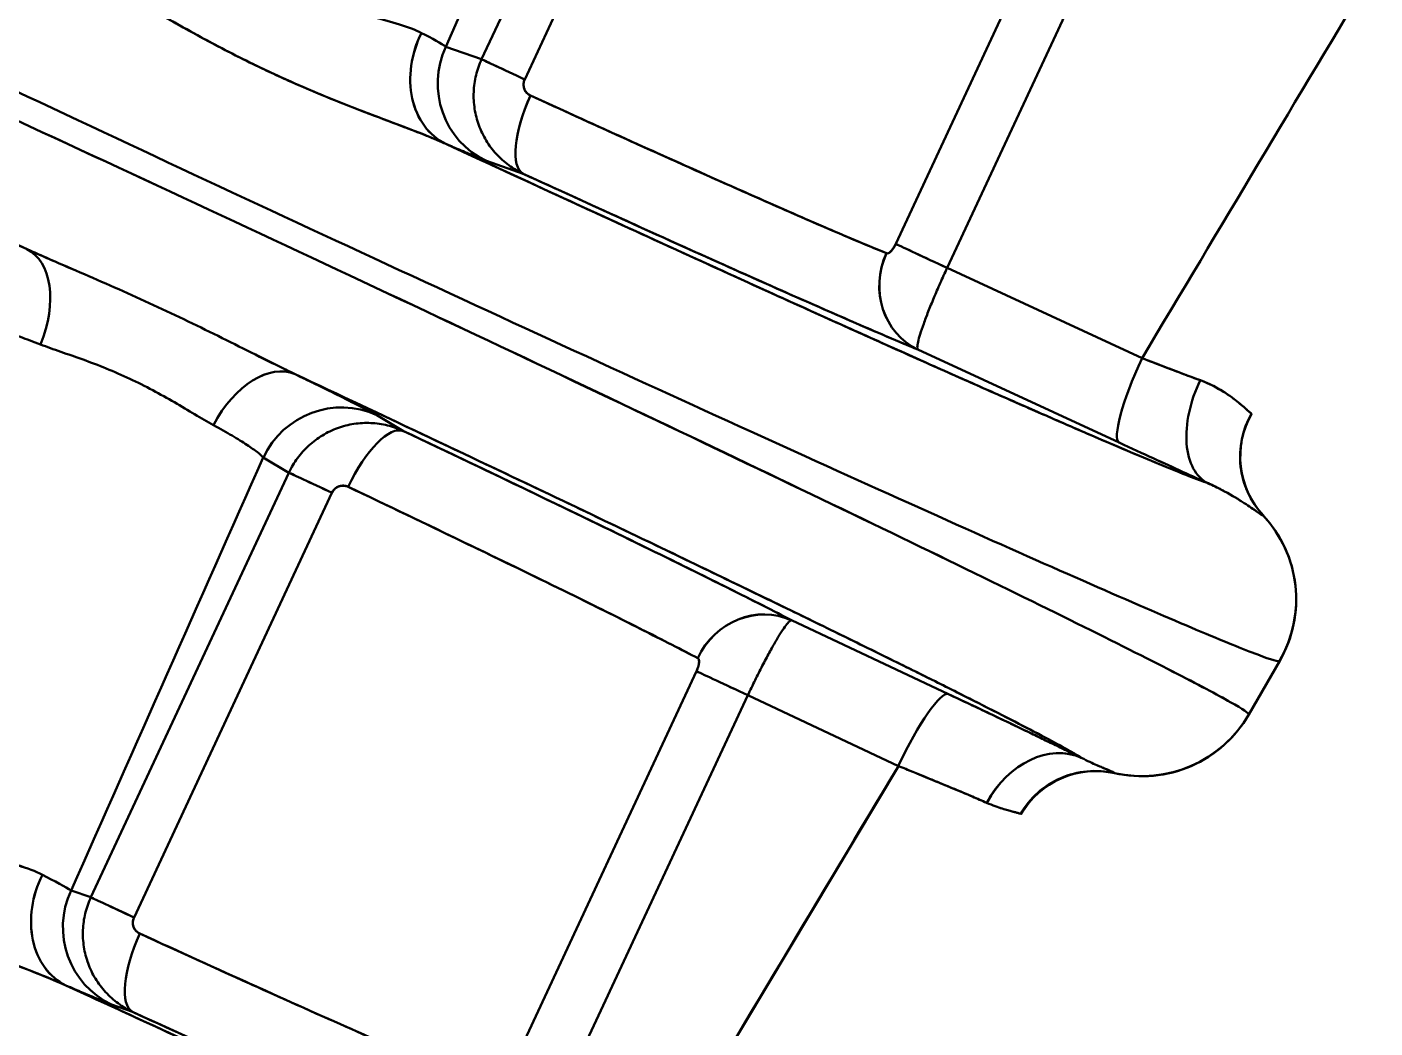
# Model space of a CAD drawing. Header units: millimetres. Extents: x -142 to 142, y -208 to 161.
# Drawn here: x -101.67 to -90.73, y -150.52 to -142.4 of the extents above; entities that cross this region are included whole.
import ezdxf

# ---------------------------------------------------------------- set-up
doc = ezdxf.new("R2010")
doc.units = ezdxf.units.MM
doc.layers.add('1', color=7, linetype='Continuous', true_color=0xffffff)

msp = doc.modelspace()

# ---------------------------------------------------------------- linework, layer by layer
at = {"layer": '1', "color": 251, "linetype": 'Continuous', "lineweight": 50}
for p, q in [((-96.372, -139.214, -5.629), (-97.978, -142.659, -5.629)), ((-97.978, -142.659, 5.629), (-96.372, -139.214, 5.629)), ((-96.022, -139.378, -5.17), (-97.628, -142.822, -5.17)), ((-97.628, -142.822, 5.17), (-96.022, -139.378, 5.17)), ((-93.065, -140.825, 1.878), (-94.619, -144.157, 1.878)), ((-94.619, -144.157, -1.878), (-93.065, -140.825, -1.878)), ((-94.202, -144.351, -1.492), (-92.649, -141.019, -1.492)), ((-92.649, -141.019, 1.492), (-94.202, -144.351, 1.492)), ((-97.978, -142.659, -5.629), (-98.268, -142.557, -7.362)), ((-98.268, -142.557, 7.362), (-97.978, -142.659, 5.629)), ((-97.64, -143.588, -5.682), (-97.939, -143.483, -7.472)), ((-97.939, -143.483, 7.472), (-97.64, -143.588, 5.682)), ((-92.62, -145.083, -1.184), (-94.202, -144.351, -1.492)), ((-92.62, -145.083, 1.184), (-94.202, -144.351, 1.492)), ((-92.806, -145.768, 1.861), (-94.44, -145.013, 2.179)), ((-92.806, -145.768, -1.861), (-94.44, -145.013, -2.179)), ((-98.613, -145.674, 5.682), (-98.828, -145.546, 7.097)), ((-98.828, -145.546, -7.097), (-98.613, -145.674, -5.682)), ((-99.749, -145.889, -6.988), (-99.542, -146.012, -5.629)), ((-99.542, -146.012, 5.629), (-99.749, -145.889, 6.988)), ((-99.542, -146.012, -5.629), (-101.148, -149.456, -5.629)), ((-101.148, -149.456, 5.629), (-99.542, -146.012, 5.629)), ((-99.192, -146.175, -5.17), (-100.798, -149.619, -5.17)), ((-100.798, -149.619, 5.17), (-99.192, -146.175, 5.17)), ((-94.191, -147.808, -1.931), (-95.464, -147.209, -2.179)), ((-94.191, -147.808, 1.931), (-95.464, -147.209, 2.179)), ((-97.788, -150.954, -1.878), (-96.235, -147.622, -1.878)), ((-96.235, -147.622, 1.878), (-97.788, -150.954, 1.878)), ((-91.504, -147.539), (-91.755, -147.974)), ((-97.372, -151.148, -1.492), (-95.818, -147.817, -1.492)), ((-95.818, -147.817, 1.492), (-97.372, -151.148, 1.492)), ((-94.597, -148.391, -1.254), (-95.818, -147.817, -1.492)), ((-94.597, -148.391, 1.254), (-95.818, -147.817, 1.492)), ((-96.489, -151.556, -1.32), (-94.597, -148.391, -1.254)), ((-101.148, -149.456, -5.629), (-101.309, -149.4, -6.593)), ((-101.309, -149.4, 6.593), (-101.148, -149.456, 5.629)), ((-100.81, -150.385, -5.682), (-100.98, -150.325, -6.702)), ((-100.98, -150.325, 6.702), (-100.81, -150.385, 5.682))]:
    msp.add_line(p, q, dxfattribs=at)
at = {"layer": '1', "color": 251, "linetype": 'Continuous', "lineweight": 50, "extrusion": (-0.551601, 0.241832, -0.798282)}
msp.add_arc((170.04, 20.884, 26.159), 0.7, 1.6606, 93.6548, dxfattribs=at)
at = {"layer": '1', "color": 251, "linetype": 'Continuous', "lineweight": 50, "extrusion": (0.551582, -0.241832, -0.798295)}
msp.add_arc((-170.04, -20.883, -26.158), 0.7, 181.6605, 273.6542, dxfattribs=at)
at = {"layer": '1', "color": 251, "linetype": 'Continuous', "lineweight": 50, "extrusion": (-0.164619, 0.057799, -0.984662)}
for centre in [(167.13, 42.814, 15.187), (174.593, 43.541, 14.534)]:
    msp.add_arc(centre, 0.7, 5.7409, 95.5673, dxfattribs=at)
at = {"layer": '1', "color": 251, "linetype": 'Continuous', "lineweight": 50, "extrusion": (0.164619, -0.057799, -0.984662)}
for centre in [(-167.13, -42.814, -15.187), (-174.593, -43.541, -14.534)]:
    msp.add_arc(centre, 0.7, 185.7409, 275.5673, dxfattribs=at)
at = {"layer": '1', "color": 251, "linetype": 'Continuous', "lineweight": 50, "extrusion": (-0.422601, -0.906316, 6.83168e-06)}
for centre in [(-27.921, -5.735, 170.7), (-27.921, -5.735, 178.2)]:
    msp.add_arc(centre, 0.6, 109.9626, 170, dxfattribs=at)
at = {"layer": '1', "color": 251, "linetype": 'Continuous', "lineweight": 50, "extrusion": (0.422618, 0.906308, -1.66395e-14)}
for centre in [(27.917, 5.733, -170.7), (27.917, 5.733, -178.2)]:
    msp.add_arc(centre, 0.6, 289.9626, 350, dxfattribs=at)
at = {"layer": '1', "color": 251, "linetype": 'Continuous', "lineweight": 50, "extrusion": (0.848463, -0.388728, 0.359167)}
for centre in [(-170.609, 5.087, -29.068), (-178.108, 5.105, -29.115)]:
    msp.add_arc(centre, 0.6, 89.8618, 178.9285, dxfattribs=at)
at = {"layer": '1', "color": 251, "linetype": 'Continuous', "lineweight": 50, "extrusion": (-0.848465, 0.388724, 0.359167)}
for centre in [(170.608, -5.087, 29.069), (178.108, -5.105, 29.116)]:
    msp.add_arc(centre, 0.6, 269.8617, 358.9284, dxfattribs=at)
at = {"layer": '1', "color": 251, "linetype": 'Continuous', "lineweight": 50, "extrusion": (-0.721648, 0.324735, -0.611369)}
msp.add_arc((173.918, 27.109, 21.451), 0.7, 181.2636, 266.7273, dxfattribs=at)
at = {"layer": '1', "color": 251, "linetype": 'Continuous', "lineweight": 50, "extrusion": (0.721643, -0.324733, -0.611375)}
msp.add_arc((-173.918, -27.109, -21.451), 0.7, 1.2646, 86.7276, dxfattribs=at)
at = {"layer": '1', "color": 251, "linetype": 'Continuous', "lineweight": 50, "extrusion": (0.332132, -0.136907, 0.933244)}
msp.add_arc((-169.461, 29.097, -13.547), 0.6, 87.5751, 177.2162, dxfattribs=at)
at = {"layer": '1', "color": 251, "linetype": 'Continuous', "lineweight": 50, "extrusion": (-0.332134, 0.136903, 0.933244)}
msp.add_arc((169.46, -29.099, 13.547), 0.6, 267.5743, 357.2154, dxfattribs=at)
at = {"layer": '1', "color": 251, "linetype": 'Continuous', "lineweight": 50, "extrusion": (-0.422627, -0.906304, 2.5651e-05)}
msp.add_arc((-24.265, 2.078, 170.638), 0.6, 199.9626, 260, dxfattribs=at)
at = {"layer": '1', "color": 251, "linetype": 'Continuous', "lineweight": 50, "extrusion": (0.422618, 0.906308, -5.3707e-15)}
msp.add_arc((24.267, -2.083, -170.638), 0.6, 19.9626, 80, dxfattribs=at)
at = {"layer": '1', "color": 251, "linetype": 'Continuous', "lineweight": 50, "extrusion": (-0.893816, 0.413449, -0.173647)}
msp.add_arc((170.563, 2.154, 23.007), 0.7, 1.0154, 90.0306, dxfattribs=at)
at = {"layer": '1', "color": 251, "linetype": 'Continuous', "lineweight": 50, "extrusion": (-0.893816, 0.413449, 0.173647)}
msp.add_arc((170.563, -2.154, 23.007), 0.7, 269.9694, 358.9846, dxfattribs=at)
at = {"layer": '1', "color": 251, "linetype": 'Continuous', "lineweight": 50, "extrusion": (-0.712623, 0.344076, 0.611375)}
msp.add_arc((174.727, -9.57, 26.026), 0.7, 181.2646, 266.7276, dxfattribs=at)
at = {"layer": '1', "color": 251, "linetype": 'Continuous', "lineweight": 50, "extrusion": (0.712628, -0.344078, 0.611369)}
msp.add_arc((-174.727, 9.57, -26.026), 0.7, 1.2636, 86.7273, dxfattribs=at)
at = {"layer": '1', "color": 251, "linetype": 'Continuous', "lineweight": 50, "extrusion": (-0.738404, 0.33303, -0.586388)}
msp.add_arc((170.339, 12.75, 20.235), 0.7, 1.2345, 92.9302, dxfattribs=at)
at = {"layer": '1', "color": 251, "linetype": 'Continuous', "lineweight": 50, "extrusion": (-0.738404, 0.33303, 0.586387)}
msp.add_arc((170.339, -12.75, 20.235), 0.7, 267.0699, 358.7656, dxfattribs=at)
at = {"layer": '1', "color": 251, "linetype": 'Continuous', "lineweight": 50, "extrusion": (0.150092, -0.088953, 0.984662)}
msp.add_arc((-176.292, 9.339, -8.875), 0.7, 5.7409, 95.5674, dxfattribs=at)
at = {"layer": '1', "color": 251, "linetype": 'Continuous', "lineweight": 50, "extrusion": (-0.150092, 0.088953, 0.984662)}
msp.add_arc((176.292, -9.339, 8.875), 0.7, 185.7409, 275.5674, dxfattribs=at)
at = {"layer": '1', "color": 251, "linetype": 'Continuous', "lineweight": 50, "extrusion": (-0.019424, -0.003701, -0.999804)}
msp.add_arc((126.249, 116.795, 2.338), 0.7, 57.8865, 130.7816, dxfattribs=at)
at = {"layer": '1', "color": 251, "linetype": 'Continuous', "lineweight": 50, "extrusion": (-0.019424, -0.0037, 0.999804)}
msp.add_arc((126.253, -116.79, 2.338), 0.7, 229.2206, 302.1157, dxfattribs=at)
at = {"layer": '1', "color": 251, "linetype": 'Continuous', "lineweight": 50, "extrusion": (-0.843162, 0.400095, -0.359167)}
msp.add_arc((174.484, 4.254, 26.904), 0.6, 89.8617, 178.9284, dxfattribs=at)
at = {"layer": '1', "color": 251, "linetype": 'Continuous', "lineweight": 50, "extrusion": (0.843164, -0.400091, -0.359167)}
msp.add_arc((-174.484, -4.254, -26.905), 0.6, 269.8618, 358.9285, dxfattribs=at)
at = {"layer": '1', "color": 251, "linetype": 'Continuous', "lineweight": 50, "extrusion": (-0.422618, -0.906308, -1.66395e-14)}
msp.add_arc((-27.917, -5.733, 174.4), 0.6, 109.9626, 170, dxfattribs=at)
at = {"layer": '1', "color": 251, "linetype": 'Continuous', "lineweight": 50, "extrusion": (0.422635, 0.9063, -6.83168e-06)}
msp.add_arc((27.914, 5.732, -174.4), 0.6, 289.9626, 350, dxfattribs=at)
at = {"layer": '1', "color": 251, "linetype": 'Continuous', "lineweight": 50, "extrusion": (0.00876, 0.015172, 0.999847)}
msp.add_arc((-92.367, -147.01, -3.04), 1, 329.9962, 42.9045, dxfattribs=at)
at = {"layer": '1', "color": 251, "linetype": 'Continuous', "lineweight": 50, "extrusion": (-0.00876, -0.015172, 0.999847)}
msp.add_arc((-92.367, -147.01, 3.04), 1, 329.9962, 42.9045, dxfattribs=at)
at = {"layer": '1', "color": 251, "linetype": 'Continuous', "lineweight": 50, "extrusion": (-0.318365, 0.16643, -0.933244)}
msp.add_arc((175.285, 14.495, 7.926), 0.6, 87.5743, 177.2154, dxfattribs=at)
at = {"layer": '1', "color": 251, "linetype": 'Continuous', "lineweight": 50, "extrusion": (0.318367, -0.166425, -0.933244)}
msp.add_arc((-175.284, -14.498, -7.927), 0.6, 267.5751, 357.2162, dxfattribs=at)
at = {"layer": '1', "color": 251, "linetype": 'Continuous', "lineweight": 50, "extrusion": (0.42261, 0.906312, -2.5651e-05)}
msp.add_arc((24.268, -2.087, -174.462), 0.6, 19.9626, 80, dxfattribs=at)
at = {"layer": '1', "color": 251, "linetype": 'Continuous', "lineweight": 50, "extrusion": (-0.422618, -0.906308, -5.3707e-15)}
msp.add_arc((-24.267, 2.083, 174.462), 0.6, 199.9626, 260, dxfattribs=at)
at = {"layer": '1', "color": 251, "linetype": 'Continuous', "lineweight": 50, "extrusion": (-0.891254, 0.418943, -0.173647)}
msp.add_arc((174.536, 1.97, 22.361), 0.7, 89.9694, 178.9846, dxfattribs=at)
at = {"layer": '1', "color": 251, "linetype": 'Continuous', "lineweight": 50, "extrusion": (-0.891254, 0.418943, 0.173647)}
msp.add_arc((174.536, -1.97, 22.361), 0.7, 181.0154, 270.0307, dxfattribs=at)
at = {"layer": '1', "color": 251, "linetype": 'Continuous', "lineweight": 50, "extrusion": (0.00876, 0.015172, -0.999847)}
msp.add_arc((92.617, -147.444, -3.049), 1, 210.0038, 282.9118, dxfattribs=at)
at = {"layer": '1', "color": 251, "linetype": 'Continuous', "lineweight": 50, "extrusion": (-0.00876, -0.015172, -0.999847)}
msp.add_arc((92.617, -147.444, 3.049), 1, 210.0038, 282.9118, dxfattribs=at)
at = {"layer": '1', "color": 251, "linetype": 'Continuous', "lineweight": 50, "extrusion": (-0.56511, 0.278472, 0.776598)}
msp.add_arc((174.905, -13.154, 12.268), 0.7, 181.5874, 267.3066, dxfattribs=at)
at = {"layer": '1', "color": 251, "linetype": 'Continuous', "lineweight": 50, "extrusion": (-0.565111, 0.278472, -0.776597)}
msp.add_arc((174.905, 13.154, 12.268), 0.7, 92.6933, 178.4126, dxfattribs=at)
at = {"layer": '1', "color": 251, "linetype": 'Continuous', "lineweight": 50, "extrusion": (-0.005976, 0.018549, -0.99981)}
msp.add_arc((134.25, -113.408, -2.182), 0.7, 47.8622, 120.7576, dxfattribs=at)
at = {"layer": '1', "color": 251, "linetype": 'Continuous', "lineweight": 50, "extrusion": (-0.005976, 0.018549, 0.99981)}
msp.add_arc((134.248, 113.409, -2.182), 0.7, 239.243, 312.1385, dxfattribs=at)
at = {"layer": '1', "color": 251, "linetype": 'Continuous', "lineweight": 50, "extrusion": (-0.562219, 0.24696, -0.789253)}
msp.add_arc((177.551, 20.88, 25.899), 0.7, 1.6287, 93.6823, dxfattribs=at)
at = {"layer": '1', "color": 251, "linetype": 'Continuous', "lineweight": 50, "extrusion": (0.562203, -0.246959, -0.789265)}
msp.add_arc((-177.551, -20.879, -25.897), 0.7, 181.6286, 273.6819, dxfattribs=at)
at = {"layer": '1', "color": 251, "linetype": 'Continuous', "lineweight": 50}
for points in [[(-98.268, -142.557, -7.362), (-97.744, -141.379, -7.495), (-97.221, -140.2, -7.627), (-96.697, -139.022, -7.76)], [(-98.268, -142.557, 7.362), (-97.744, -141.379, 7.495), (-97.221, -140.2, 7.627), (-96.697, -139.022, 7.76)], [(-98.466, -142.446, -7.884), (-98.515, -142.42, -7.958), (-98.638, -142.377, -8.093), (-98.867, -142.315, -8.242), (-99.12, -142.237, -8.334), (-99.379, -142.133, -8.366), (-99.625, -142.002, -8.334), (-99.848, -141.858, -8.242), (-100.042, -141.722, -8.093), (-100.154, -141.656, -7.958), (-100.206, -141.634, -7.884)], [(-100.206, -141.634, 7.884), (-100.154, -141.656, 7.958), (-100.042, -141.722, 8.093), (-99.848, -141.858, 8.242), (-99.625, -142.002, 8.334), (-99.379, -142.133, 8.366), (-99.12, -142.237, 8.334), (-98.867, -142.315, 8.242), (-98.638, -142.377, 8.093), (-98.515, -142.42, 7.958), (-98.466, -142.446, 7.884)], [(-92.62, -145.083, -1.184), (-91.99, -144.029, -1.162), (-91.36, -142.975, -1.14), (-90.73, -141.921, -1.118)], [(-98.268, -142.557, -7.362), (-98.301, -142.534, -7.585), (-98.382, -142.489, -7.759), (-98.466, -142.446, -7.884)], [(-98.466, -142.446, 7.884), (-98.382, -142.489, 7.759), (-98.301, -142.534, 7.585), (-98.268, -142.557, 7.362)], [(-97.978, -142.659, -5.629), (-97.998, -142.7, -5.629), (-98.028, -142.787, -5.628), (-98.047, -142.924, -5.63), (-98.039, -143.062, -5.634), (-98.005, -143.195, -5.641), (-97.945, -143.32, -5.649), (-97.863, -143.43, -5.659), (-97.76, -143.522, -5.67), (-97.681, -143.568, -5.678), (-97.64, -143.588, -5.682)], [(-97.64, -143.588, 5.682), (-97.681, -143.568, 5.678), (-97.76, -143.522, 5.67), (-97.863, -143.43, 5.659), (-97.945, -143.32, 5.649), (-98.005, -143.195, 5.641), (-98.039, -143.062, 5.634), (-98.047, -142.924, 5.63), (-98.028, -142.787, 5.628), (-97.998, -142.7, 5.629), (-97.978, -142.659, 5.629)], [(-97.628, -142.822, -5.17), (-97.63, -142.825, -5.17), (-97.633, -142.832, -5.169), (-97.636, -142.842, -5.169), (-97.638, -142.854, -5.168), (-97.638, -142.867, -5.166), (-97.637, -142.881, -5.163), (-97.634, -142.895, -5.16), (-97.629, -142.906, -5.157), (-97.624, -142.916, -5.153), (-97.617, -142.926, -5.15), (-97.61, -142.934, -5.146), (-97.602, -142.941, -5.142), (-97.593, -142.948, -5.138), (-97.585, -142.951, -5.135), (-97.582, -142.953, -5.133)], [(-97.582, -142.953, 5.133), (-97.588, -142.95, 5.136), (-97.6, -142.943, 5.141), (-97.614, -142.93, 5.148), (-97.624, -142.917, 5.153), (-97.631, -142.903, 5.158), (-97.635, -142.89, 5.161), (-97.637, -142.878, 5.164), (-97.638, -142.867, 5.166), (-97.638, -142.856, 5.167), (-97.636, -142.845, 5.169), (-97.633, -142.834, 5.169), (-97.63, -142.826, 5.17), (-97.628, -142.822, 5.17)], [(-97.939, -143.483, -7.472), (-97.955, -143.477, -7.566), (-98, -143.46, -7.754), (-98.101, -143.418, -8.016), (-98.206, -143.373, -8.201), (-98.269, -143.345, -8.292)], [(-98.269, -143.345, 8.292), (-98.218, -143.367, 8.219), (-98.124, -143.408, 8.061), (-98.013, -143.455, 7.797), (-97.958, -143.476, 7.585), (-97.939, -143.483, 7.472)], [(-97.64, -143.588, -5.682), (-97.277, -143.754, -5.529), (-96.597, -144.064, -5.144), (-95.718, -144.459, -4.377), (-94.952, -144.797, -3.363), (-94.587, -144.952, -2.594), (-94.44, -145.013, -2.179)], [(-94.44, -145.013, 2.179), (-94.553, -144.966, 2.496), (-94.824, -144.851, 3.104), (-95.361, -144.617, 3.934), (-96.046, -144.312, 4.686), (-96.833, -143.957, 5.288), (-97.367, -143.713, 5.567), (-97.64, -143.588, 5.682)], [(-102.348, -143.905, -7.097), (-102.32, -143.915, -7.261), (-102.232, -143.95, -7.571), (-101.989, -144.055, -8.006), (-101.783, -144.147, -8.228), (-101.666, -144.199, -8.326)], [(-94.694, -144.232, -1.974), (-94.691, -144.233, -1.967), (-94.686, -144.234, -1.953), (-94.677, -144.231, -1.936), (-94.669, -144.226, -1.922), (-94.661, -144.219, -1.91), (-94.654, -144.212, -1.9), (-94.647, -144.204, -1.893), (-94.641, -144.196, -1.888), (-94.635, -144.187, -1.884), (-94.63, -144.178, -1.88), (-94.624, -144.168, -1.878), (-94.621, -144.161, -1.878), (-94.619, -144.157, -1.878)], [(-94.619, -144.157, 1.878), (-94.623, -144.166, 1.878), (-94.633, -144.184, 1.881), (-94.649, -144.207, 1.894), (-94.665, -144.224, 1.915), (-94.681, -144.234, 1.942), (-94.69, -144.234, 1.963), (-94.694, -144.232, 1.974)], [(-94.44, -145.013, -2.179), (-94.443, -145.01, -2.134), (-94.446, -144.997, -2.043), (-94.439, -144.955, -1.914), (-94.422, -144.891, -1.794), (-94.393, -144.807, -1.689), (-94.356, -144.708, -1.604), (-94.31, -144.595, -1.54), (-94.259, -144.475, -1.501), (-94.221, -144.392, -1.492), (-94.202, -144.351, -1.492)], [(-94.202, -144.351, 1.492), (-94.221, -144.392, 1.492), (-94.259, -144.475, 1.501), (-94.31, -144.595, 1.54), (-94.356, -144.707, 1.604), (-94.393, -144.807, 1.689), (-94.422, -144.891, 1.794), (-94.439, -144.955, 1.914), (-94.446, -144.997, 2.043), (-94.443, -145.01, 2.134), (-94.44, -145.013, 2.179)], [(-102.019, -144.831, -6.988), (-102.003, -144.83, -7.066), (-101.96, -144.836, -7.219), (-101.859, -144.864, -7.434), (-101.724, -144.909, -7.627), (-101.615, -144.949, -7.736), (-101.556, -144.972, -7.785)], [(-101.556, -144.972, 7.785), (-101.615, -144.949, 7.736), (-101.724, -144.909, 7.627), (-101.859, -144.864, 7.434), (-101.96, -144.836, 7.219), (-102.003, -144.83, 7.066), (-102.019, -144.831, 6.988)], [(-101.556, -144.972, -7.785), (-101.505, -144.992, -7.828), (-101.395, -145.031, -7.904), (-101.213, -145.093, -7.989), (-101.024, -145.165, -8.042), (-100.832, -145.248, -8.06), (-100.645, -145.342, -8.042), (-100.468, -145.441, -7.989), (-100.304, -145.54, -7.904), (-100.203, -145.599, -7.828), (-100.154, -145.626, -7.785)], [(-100.154, -145.626, 7.785), (-100.203, -145.599, 7.828), (-100.304, -145.54, 7.904), (-100.468, -145.441, 7.989), (-100.645, -145.342, 8.042), (-100.832, -145.248, 8.06), (-101.024, -145.165, 8.042), (-101.213, -145.093, 7.989), (-101.395, -145.031, 7.904), (-101.505, -144.992, 7.828), (-101.556, -144.972, 7.785)], [(-92.147, -145.263, -0.972), (-92.196, -145.245, -1.009), (-92.32, -145.199, -1.092), (-92.509, -145.126, -1.163), (-92.62, -145.083, -1.184)], [(-99.491, -145.213, -8.326), (-99.399, -145.258, -8.247), (-99.237, -145.336, -8.075), (-99.057, -145.426, -7.802), (-98.916, -145.498, -7.491), (-98.849, -145.533, -7.236), (-98.828, -145.546, -7.097)], [(-98.828, -145.546, 7.097), (-98.853, -145.531, 7.261), (-98.937, -145.486, 7.572), (-99.174, -145.367, 8.007), (-99.377, -145.268, 8.228), (-99.491, -145.213, 8.326)], [(-91.638, -146.358, 0), (-91.688, -146.304, 0), (-91.771, -146.179, 0), (-91.833, -145.962, 0), (-91.821, -145.737, 0), (-91.768, -145.596, 0), (-91.731, -145.532, 0)], [(-91.731, -145.532, 0), (-91.731, -145.532, -0.003), (-91.731, -145.532, -0.009), (-91.731, -145.532, -0.015), (-91.731, -145.532, -0.018)], [(-91.731, -145.532, 0), (-91.731, -145.532, 0.003), (-91.731, -145.532, 0.009), (-91.731, -145.532, 0.015), (-91.731, -145.532, 0.018)], [(-100.154, -145.626, -7.785), (-100.099, -145.656, -7.736), (-99.998, -145.713, -7.627), (-99.877, -145.788, -7.434), (-99.791, -145.848, -7.219), (-99.759, -145.877, -7.066), (-99.749, -145.889, -6.988)], [(-99.749, -145.889, 6.988), (-99.759, -145.877, 7.066), (-99.791, -145.848, 7.219), (-99.877, -145.788, 7.434), (-99.998, -145.713, 7.627), (-100.099, -145.656, 7.736), (-100.154, -145.626, 7.785)], [(-99.542, -146.012, 5.629), (-99.522, -145.97, 5.629), (-99.475, -145.891, 5.628), (-99.383, -145.789, 5.63), (-99.272, -145.706, 5.634), (-99.148, -145.646, 5.641), (-99.014, -145.612, 5.649), (-98.877, -145.605, 5.659), (-98.741, -145.624, 5.67), (-98.654, -145.655, 5.678), (-98.613, -145.674, 5.682)], [(-98.613, -145.674, -5.682), (-98.654, -145.655, -5.678), (-98.741, -145.624, -5.67), (-98.877, -145.605, -5.659), (-99.014, -145.612, -5.649), (-99.148, -145.646, -5.641), (-99.272, -145.706, -5.634), (-99.383, -145.789, -5.63), (-99.475, -145.891, -5.628), (-99.522, -145.97, -5.629), (-99.542, -146.012, -5.629)], [(-95.464, -147.209, -2.179), (-95.601, -147.138, -2.581), (-95.945, -146.963, -3.331), (-96.646, -146.617, -4.306), (-97.542, -146.184, -5.124), (-98.237, -145.852, -5.522), (-98.613, -145.674, -5.682)], [(-98.613, -145.674, 5.682), (-98.25, -145.846, 5.528), (-97.573, -146.169, 5.142), (-96.697, -146.592, 4.363), (-95.955, -146.958, 3.356), (-95.605, -147.136, 2.591), (-95.464, -147.209, 2.179)], [(-92.084, -146.098, -1.526), (-92.149, -146.069, -1.577), (-92.289, -146.006, -1.673), (-92.522, -145.899, -1.787), (-92.707, -145.814, -1.842), (-92.806, -145.768, -1.861)], [(-92.084, -146.098, 1.526), (-92.149, -146.069, 1.577), (-92.288, -146.006, 1.672), (-92.522, -145.899, 1.787), (-92.707, -145.814, 1.842), (-92.806, -145.768, 1.861)], [(-101.309, -149.4, -6.593), (-100.789, -148.229, -6.725), (-100.269, -147.059, -6.856), (-99.749, -145.889, -6.988)], [(-101.309, -149.4, 6.593), (-100.789, -148.229, 6.725), (-100.269, -147.059, 6.856), (-99.749, -145.889, 6.988)], [(-99.062, -146.126, -5.133), (-99.068, -146.123, -5.136), (-99.081, -146.119, -5.141), (-99.099, -146.117, -5.148), (-99.116, -146.118, -5.153), (-99.131, -146.121, -5.158), (-99.144, -146.126, -5.161), (-99.154, -146.132, -5.164), (-99.164, -146.138, -5.166), (-99.172, -146.146, -5.167), (-99.179, -146.154, -5.169), (-99.186, -146.163, -5.169), (-99.19, -146.171, -5.17), (-99.192, -146.175, -5.17)], [(-99.192, -146.175, 5.17), (-99.19, -146.172, 5.17), (-99.187, -146.165, 5.169), (-99.181, -146.156, 5.169), (-99.173, -146.147, 5.168), (-99.163, -146.138, 5.166), (-99.152, -146.13, 5.163), (-99.14, -146.124, 5.16), (-99.128, -146.12, 5.157), (-99.116, -146.118, 5.153), (-99.105, -146.117, 5.15), (-99.094, -146.117, 5.146), (-99.084, -146.119, 5.142), (-99.073, -146.122, 5.138), (-99.065, -146.125, 5.135), (-99.062, -146.126, 5.133)], [(-91.638, -146.358, 0), (-91.638, -146.358, -0.003), (-91.638, -146.359, -0.008), (-91.638, -146.359, -0.014), (-91.638, -146.359, -0.017)], [(-91.638, -146.358, 0), (-91.565, -146.436, 0), (-91.446, -146.615, 0), (-91.359, -146.925, 0), (-91.375, -147.247, 0), (-91.451, -147.447, 0), (-91.504, -147.539)], [(-91.638, -146.358, 0), (-91.638, -146.358, 0.003), (-91.638, -146.359, 0.008), (-91.638, -146.359, 0.014), (-91.638, -146.359, 0.017)], [(-95.818, -147.817, -1.492), (-95.799, -147.776, -1.492), (-95.76, -147.694, -1.501), (-95.701, -147.577, -1.54), (-95.644, -147.47, -1.604), (-95.592, -147.377, -1.689), (-95.546, -147.302, -1.794), (-95.508, -147.247, -1.914), (-95.48, -147.215, -2.043), (-95.468, -147.208, -2.134), (-95.464, -147.209, -2.179)], [(-95.464, -147.209, 2.179), (-95.468, -147.208, 2.134), (-95.48, -147.214, 2.043), (-95.508, -147.247, 1.914), (-95.546, -147.302, 1.794), (-95.592, -147.377, 1.689), (-95.644, -147.47, 1.604), (-95.701, -147.577, 1.54), (-95.76, -147.694, 1.501), (-95.799, -147.776, 1.492), (-95.818, -147.817, 1.492)], [(-96.235, -147.622, -1.878), (-96.23, -147.613, -1.878), (-96.223, -147.594, -1.881), (-96.216, -147.568, -1.894), (-96.213, -147.544, -1.915), (-96.216, -147.526, -1.942), (-96.221, -147.519, -1.963), (-96.225, -147.516, -1.974)], [(-96.225, -147.516, 1.974), (-96.223, -147.518, 1.967), (-96.219, -147.522, 1.953), (-96.215, -147.53, 1.936), (-96.214, -147.54, 1.922), (-96.214, -147.55, 1.91), (-96.215, -147.56, 1.9), (-96.217, -147.571, 1.893), (-96.219, -147.58, 1.888), (-96.222, -147.59, 1.884), (-96.226, -147.6, 1.88), (-96.23, -147.611, 1.878), (-96.233, -147.619, 1.878), (-96.235, -147.622, 1.878)], [(-93.113, -148.324, -1.228), (-93.144, -148.309, -1.272), (-93.209, -148.277, -1.353), (-93.309, -148.228, -1.46), (-93.415, -148.177, -1.557), (-93.531, -148.121, -1.648), (-93.663, -148.058, -1.734), (-93.815, -147.986, -1.813), (-93.989, -147.903, -1.882), (-94.121, -147.841, -1.917), (-94.191, -147.808, -1.931)], [(-93.113, -148.324, 1.228), (-93.183, -148.289, 1.326), (-93.336, -148.215, 1.497), (-93.577, -148.099, 1.687), (-93.849, -147.969, 1.836), (-94.071, -147.864, 1.907), (-94.191, -147.808, 1.931)], [(-92.844, -148.449, 0), (-92.741, -148.472, 0), (-92.527, -148.486, 0), (-92.214, -148.407, 0), (-91.944, -148.232, 0), (-91.808, -148.066, 0), (-91.755, -147.974)], [(-101.541, -149.273, -7.19), (-101.597, -149.244, -7.27), (-101.733, -149.195, -7.416), (-101.984, -149.125, -7.578), (-102.26, -149.034, -7.678), (-102.544, -148.921, -7.711), (-102.813, -148.776, -7.678), (-103.06, -148.623, -7.578), (-103.276, -148.476, -7.416), (-103.401, -148.403, -7.27), (-103.458, -148.379, -7.19)], [(-103.458, -148.379, 7.19), (-103.401, -148.403, 7.27), (-103.276, -148.476, 7.416), (-103.06, -148.623, 7.578), (-102.813, -148.776, 7.678), (-102.544, -148.921, 7.711), (-102.26, -149.034, 7.678), (-101.984, -149.125, 7.578), (-101.733, -149.196, 7.416), (-101.597, -149.244, 7.27), (-101.541, -149.273, 7.19)], [(-96.489, -151.556, 1.32), (-95.859, -150.501, 1.298), (-95.228, -149.446, 1.276), (-94.597, -148.391, 1.254)], [(-93.881, -148.689, -0.8), (-93.899, -148.681, -0.825), (-93.938, -148.664, -0.872), (-93.996, -148.639, -0.935), (-94.058, -148.613, -0.992), (-94.123, -148.585, -1.045), (-94.196, -148.555, -1.096), (-94.279, -148.521, -1.144), (-94.372, -148.482, -1.188), (-94.477, -148.439, -1.226), (-94.556, -148.407, -1.246), (-94.597, -148.391, -1.254)], [(-93.881, -148.689, 0.8), (-93.956, -148.656, 0.901), (-94.151, -148.574, 1.096), (-94.437, -148.456, 1.223), (-94.597, -148.391, 1.254)], [(-92.844, -148.448, 0.017), (-92.844, -148.448, 0.057), (-92.846, -148.446, 0.137), (-92.853, -148.442, 0.249), (-92.864, -148.436, 0.362), (-92.882, -148.428, 0.486), (-92.907, -148.418, 0.619), (-92.941, -148.404, 0.76), (-92.985, -148.385, 0.909), (-93.041, -148.36, 1.064), (-93.087, -148.337, 1.173), (-93.113, -148.324, 1.228)], [(-92.844, -148.448, -0.017), (-92.844, -148.448, -0.058), (-92.846, -148.446, -0.138), (-92.853, -148.442, -0.25), (-92.865, -148.436, -0.364), (-92.882, -148.428, -0.488), (-92.908, -148.418, -0.621), (-92.942, -148.403, -0.762), (-92.985, -148.385, -0.91), (-93.041, -148.36, -1.065), (-93.087, -148.337, -1.173), (-93.113, -148.324, -1.228)], [(-93.607, -148.781, 0), (-93.57, -148.717), (-93.475, -148.6, 0), (-93.285, -148.478, 0), (-93.067, -148.423, 0), (-92.917, -148.432, 0), (-92.844, -148.449, 0)], [(-92.844, -148.449, 0), (-92.844, -148.449, -0.003), (-92.844, -148.448, -0.008), (-92.844, -148.448, -0.014), (-92.844, -148.448, -0.017)], [(-92.844, -148.449, 0), (-92.844, -148.449, 0.003), (-92.844, -148.448, 0.008), (-92.844, -148.448, 0.014), (-92.844, -148.448, 0.017)], [(-93.607, -148.781, 0.018), (-93.607, -148.78, 0.045), (-93.609, -148.778, 0.097), (-93.616, -148.776, 0.17), (-93.628, -148.772, 0.245), (-93.646, -148.767, 0.325), (-93.673, -148.76, 0.412), (-93.708, -148.751, 0.503), (-93.752, -148.737, 0.598), (-93.809, -148.719, 0.697), (-93.855, -148.7, 0.766), (-93.881, -148.689, 0.8)], [(-93.607, -148.781, -0.018), (-93.607, -148.78, -0.045), (-93.609, -148.778, -0.098), (-93.616, -148.776, -0.172), (-93.628, -148.772, -0.246), (-93.647, -148.767, -0.326), (-93.673, -148.76, -0.413), (-93.708, -148.751, -0.504), (-93.753, -148.737, -0.599), (-93.809, -148.718, -0.698), (-93.856, -148.7, -0.766), (-93.881, -148.689, -0.8)], [(-93.607, -148.781, 0), (-93.607, -148.781, 0.003), (-93.607, -148.781, 0.009), (-93.607, -148.781, 0.015), (-93.607, -148.781, 0.018)], [(-93.607, -148.781, 0), (-93.607, -148.781, -0.003), (-93.607, -148.781, -0.009), (-93.607, -148.781, -0.015), (-93.607, -148.781, -0.018)], [(-101.309, -149.4, -6.593), (-101.347, -149.374, -6.849), (-101.444, -149.323, -7.048), (-101.541, -149.273, -7.19)], [(-101.541, -149.273, 7.19), (-101.444, -149.323, 7.048), (-101.347, -149.374, 6.849), (-101.309, -149.4, 6.593)], [(-101.148, -149.456, -5.629), (-101.167, -149.498, -5.629), (-101.198, -149.585, -5.628), (-101.217, -149.721, -5.63), (-101.209, -149.859, -5.634), (-101.175, -149.993, -5.641), (-101.115, -150.117, -5.649), (-101.032, -150.227, -5.659), (-100.93, -150.319, -5.67), (-100.851, -150.366, -5.678), (-100.81, -150.385, -5.682)], [(-100.81, -150.385, 5.682), (-100.851, -150.366, 5.678), (-100.93, -150.319, 5.67), (-101.032, -150.227, 5.659), (-101.115, -150.117, 5.649), (-101.175, -149.993, 5.641), (-101.209, -149.859, 5.634), (-101.217, -149.721, 5.63), (-101.198, -149.585, 5.628), (-101.167, -149.498, 5.629), (-101.148, -149.456, 5.629)], [(-100.798, -149.619, -5.17), (-100.8, -149.622, -5.17), (-100.802, -149.629, -5.169), (-100.805, -149.64, -5.169), (-100.807, -149.651, -5.168), (-100.808, -149.665, -5.166), (-100.807, -149.679, -5.163), (-100.803, -149.692, -5.16), (-100.799, -149.704, -5.157), (-100.793, -149.714, -5.153), (-100.787, -149.723, -5.15), (-100.78, -149.731, -5.146), (-100.771, -149.738, -5.142), (-100.762, -149.745, -5.138), (-100.755, -149.749, -5.135), (-100.751, -149.75, -5.133)], [(-100.751, -149.75, 5.133), (-100.758, -149.747, 5.136), (-100.77, -149.74, 5.141), (-100.783, -149.728, 5.148), (-100.793, -149.714, 5.153), (-100.8, -149.701, 5.158), (-100.805, -149.688, 5.161), (-100.807, -149.676, 5.164), (-100.808, -149.664, 5.166), (-100.807, -149.653, 5.167), (-100.806, -149.642, 5.169), (-100.803, -149.631, 5.169), (-100.8, -149.623, 5.17), (-100.798, -149.619, 5.17)], [(-100.98, -150.325, -6.702), (-100.998, -150.319, -6.808), (-101.049, -150.299, -7.017), (-101.162, -150.252, -7.304), (-101.28, -150.201, -7.507), (-101.35, -150.17, -7.607)], [(-101.35, -150.17, 7.607), (-101.301, -150.192, 7.537), (-101.214, -150.23, 7.396), (-101.115, -150.272, 7.189), (-101.036, -150.304, 6.967), (-100.995, -150.32, 6.794), (-100.98, -150.325, 6.702)], [(-100.81, -150.385, -5.682), (-100.448, -150.551, -5.529), (-99.769, -150.86, -5.146), (-98.892, -151.254, -4.382), (-98.122, -151.594, -3.365), (-97.757, -151.749, -2.595), (-97.609, -151.81, -2.179)], [(-97.609, -151.81, 2.179), (-97.748, -151.753, 2.569), (-98.093, -151.606, 3.306), (-98.807, -151.292, 4.292), (-99.743, -150.872, 5.134), (-100.438, -150.556, 5.525), (-100.81, -150.385, 5.682)]]:
    msp.add_open_spline(points, degree=3, dxfattribs=at)
for points, knots in [([(-108.582, -139.576), (-108.586, -139.585, -0.616), (-108.482, -139.654, -1.848), (-107.845, -139.991, -4.218), (-106.28, -140.767, -6.827), (-103.452, -142.121, -8.92), (-100.107, -143.694, -9.655), (-96.752, -145.245, -8.92), (-93.897, -146.541, -6.827), (-92.296, -147.242, -4.218), (-91.629, -147.513, -1.848), (-91.509, -147.548, -0.616), (-91.504, -147.539, 0)], [0, 0, 0, 0, 0.0625, 0.125, 0.25, 0.375, 0.5, 0.625, 0.75, 0.875, 0.9375, 1, 1, 1, 1]), ([(-91.504, -147.539, 0), (-91.509, -147.548, 0.616), (-91.629, -147.513, 1.848), (-92.296, -147.242, 4.218), (-93.897, -146.541, 6.827), (-96.752, -145.245, 8.92), (-100.107, -143.694, 9.655), (-103.452, -142.121, 8.92), (-106.28, -140.767, 6.827), (-107.845, -139.991, 4.218), (-108.482, -139.654, 1.848), (-108.586, -139.585, 0.616), (-108.582, -139.576)], [0, 0, 0, 0, 0.0625, 0.125, 0.25, 0.375, 0.5, 0.625, 0.75, 0.875, 0.9375, 1, 1, 1, 1]), ([(-91.755, -147.974, 0), (-91.75, -147.965, -0.614), (-91.851, -147.897, -1.843), (-92.481, -147.563, -4.207), (-94.038, -146.792, -6.813), (-96.855, -145.443, -8.902), (-100.191, -143.874, -9.636), (-103.536, -142.327, -8.902), (-106.381, -141.036, -6.813), (-107.973, -140.339, -4.207), (-108.634, -140.072, -1.843), (-108.751, -140.038, -0.614), (-108.754, -140.047)], [0, 0, 0, 0, 0.0625, 0.125, 0.25, 0.375, 0.5, 0.625, 0.75, 0.875, 0.9375, 1, 1, 1, 1]), ([(-108.754, -140.047), (-108.751, -140.038, 0.614), (-108.634, -140.072, 1.843), (-107.973, -140.339, 4.207), (-106.381, -141.036, 6.813), (-103.537, -142.327, 8.902), (-100.191, -143.874, 9.636), (-96.855, -145.442, 8.902), (-94.038, -146.791, 6.813), (-92.481, -147.564, 4.207), (-91.851, -147.897, 1.843), (-91.75, -147.965, 0.614), (-91.755, -147.974, 0)], [0, 0, 0, 0, 0.0625, 0.125, 0.25, 0.375, 0.5, 0.625, 0.75, 0.875, 0.9375, 1, 1, 1, 1]), ([(-98.269, -143.345, -8.292), (-98.276, -143.342, -8.298), (-98.29, -143.336, -8.311), (-98.318, -143.323, -8.335), (-98.371, -143.301, -8.376), (-98.483, -143.255, -8.457), (-98.738, -143.158, -8.602), (-99.13, -143.012, -8.741), (-99.59, -142.816, -8.801), (-100.092, -142.573, -8.772), (-100.505, -142.342, -8.641), (-100.831, -142.158, -8.45), (-100.961, -142.092, -8.342), (-101.021, -142.061, -8.292)], [0, 0, 0, 0, 0.009035, 0.018114, 0.036416, 0.073749, 0.152463, 0.320336, 0.47686, 0.613395, 0.833794, 0.922583, 1, 1, 1, 1]), ([(-101.021, -142.061, 8.292), (-101.014, -142.065, 8.298), (-101, -142.071, 8.311), (-100.972, -142.085, 8.335), (-100.922, -142.111, 8.376), (-100.815, -142.168, 8.457), (-100.576, -142.301, 8.602), (-100.212, -142.507, 8.741), (-99.767, -142.734, 8.801), (-99.257, -142.962, 8.772), (-98.815, -143.13, 8.641), (-98.464, -143.261, 8.45), (-98.331, -143.318, 8.342), (-98.269, -143.345, 8.292)], [0, 0, 0, 0, 0.009035, 0.018114, 0.036416, 0.073749, 0.152463, 0.320336, 0.47686, 0.613395, 0.833794, 0.922583, 1, 1, 1, 1]), ([(-99.491, -145.213, 8.326), (-99.575, -145.173, 8.372), (-99.746, -145.089, 8.454), (-100.013, -144.954, 8.54), (-100.288, -144.818, 8.593), (-100.568, -144.684, 8.61), (-100.851, -144.555, 8.593), (-101.132, -144.432, 8.541), (-101.361, -144.334, 8.468), (-101.516, -144.266, 8.402), (-101.592, -144.232, 8.365), (-101.629, -144.216, 8.346), (-101.651, -144.206, 8.334), (-101.661, -144.201, 8.329), (-101.666, -144.199, 8.326)], [0, 0, 0, 0, 0.125, 0.25, 0.375, 0.5, 0.625, 0.75, 0.875, 0.9375, 0.96875, 0.984375, 0.992188, 1, 1, 1, 1]), ([(-101.666, -144.199, -8.326), (-101.582, -144.237, -8.372), (-101.407, -144.314, -8.454), (-101.132, -144.432, -8.54), (-100.851, -144.555, -8.593), (-100.569, -144.684, -8.61), (-100.288, -144.818, -8.593), (-100.013, -144.954, -8.541), (-99.791, -145.066, -8.468), (-99.639, -145.141, -8.402), (-99.565, -145.178, -8.365), (-99.528, -145.196, -8.346), (-99.507, -145.206, -8.334), (-99.497, -145.211, -8.329), (-99.491, -145.213, -8.326)], [0, 0, 0, 0, 0.125, 0.25, 0.375, 0.5, 0.625, 0.75, 0.875, 0.9375, 0.96875, 0.984375, 0.992188, 1, 1, 1, 1]), ([(-92.147, -145.263, 0.972), (-92.191, -145.247, 1.005), (-92.285, -145.212, 1.067), (-92.443, -145.151, 1.14), (-92.559, -145.107, 1.173), (-92.62, -145.083, 1.184)], [0, 0, 0, 0, 0.309555, 0.63738, 1, 1, 1, 1]), ([(-91.731, -145.532, -0.018), (-91.732, -145.533, -0.064), (-91.738, -145.529, -0.157), (-91.758, -145.512, -0.294), (-91.79, -145.483, -0.427), (-91.849, -145.433, -0.597), (-91.954, -145.353, -0.79), (-92.076, -145.289, -0.917), (-92.147, -145.263, -0.972)], [0, 0, 0, 0, 0.125, 0.25, 0.375, 0.5, 0.75, 1, 1, 1, 1]), ([(-91.731, -145.532, 0.018), (-91.734, -145.533, 0.117), (-91.754, -145.516, 0.303), (-91.829, -145.448, 0.558), (-91.95, -145.356, 0.785), (-92.071, -145.291, 0.913), (-92.147, -145.263, 0.972)], [0, 0, 0, 0, 0.272244, 0.510419, 0.742325, 1, 1, 1, 1]), ([(-91.638, -146.359, -0.017), (-91.64, -146.36, -0.152), (-91.659, -146.348, -0.423), (-91.726, -146.302, -0.753), (-91.806, -146.249, -1.007), (-91.881, -146.202, -1.19), (-91.972, -146.151, -1.364), (-92.045, -146.116, -1.473), (-92.084, -146.098, -1.526)], [0, 0, 0, 0, 0.25, 0.5, 0.625, 0.75, 0.875, 1, 1, 1, 1]), ([(-91.638, -146.359, 0.017), (-91.64, -146.36, 0.152), (-91.659, -146.348, 0.423), (-91.765, -146.275, 0.951), (-91.926, -146.169, 1.317), (-92.084, -146.098, 1.526)], [0, 0, 0, 0, 0.25, 0.5, 1, 1, 1, 1]), ([(-111.157, -146.65), (-111.16, -146.659, -0.573), (-111.063, -146.723, -1.719), (-110.471, -147.036, -3.924), (-109.015, -147.758, -6.352), (-106.384, -149.017, -8.299), (-103.272, -150.481, -8.982), (-100.15, -151.924, -8.299), (-97.494, -153.13, -6.352), (-96.005, -153.782, -3.924), (-95.385, -154.034, -1.719), (-95.273, -154.067, -0.573), (-95.268, -154.059, 0)], [0, 0, 0, 0, 0.0625, 0.125, 0.25, 0.375, 0.5, 0.625, 0.75, 0.875, 0.9375, 1, 1, 1, 1]), ([(-95.268, -154.059, 0), (-95.273, -154.067, 0.573), (-95.385, -154.034, 1.719), (-96.005, -153.782, 3.924), (-97.494, -153.13, 6.352), (-100.15, -151.924, 8.299), (-103.272, -150.481, 8.982), (-106.384, -149.017, 8.299), (-109.015, -147.758, 6.352), (-110.471, -147.036, 3.924), (-111.063, -146.723, 1.719), (-111.16, -146.659, 0.573), (-111.157, -146.65)], [0, 0, 0, 0, 0.0625, 0.125, 0.25, 0.375, 0.5, 0.625, 0.75, 0.875, 0.9375, 1, 1, 1, 1]), ([(-95.519, -154.494, 0), (-95.515, -154.486, -0.571), (-95.609, -154.423, -1.714), (-96.195, -154.113, -3.913), (-97.643, -153.395, -6.336), (-100.263, -152.141, -8.279), (-103.365, -150.682, -8.962), (-106.477, -149.243, -8.279), (-109.122, -148.042, -6.336), (-110.603, -147.394, -3.913), (-111.217, -147.145, -1.714), (-111.326, -147.113, -0.571), (-111.329, -147.121)], [0, 0, 0, 0, 0.0625, 0.125, 0.25, 0.375, 0.5, 0.625, 0.75, 0.875, 0.9375, 1, 1, 1, 1]), ([(-111.329, -147.121), (-111.326, -147.113, 0.571), (-111.217, -147.145, 1.714), (-110.603, -147.394, 3.913), (-109.122, -148.042, 6.336), (-106.477, -149.243, 8.279), (-103.365, -150.682, 8.962), (-100.263, -152.141, 8.279), (-97.643, -153.395, 6.336), (-96.195, -154.113, 3.913), (-95.609, -154.423, 1.714), (-95.515, -154.486, 0.571), (-95.519, -154.494, 0)], [0, 0, 0, 0, 0.0625, 0.125, 0.25, 0.375, 0.5, 0.625, 0.75, 0.875, 0.9375, 1, 1, 1, 1]), ([(-101.35, -150.17, -7.607), (-101.417, -150.141, -7.66), (-101.554, -150.083, -7.77), (-101.873, -149.961, -7.944), (-102.293, -149.801, -8.091), (-102.779, -149.592, -8.147), (-103.302, -149.337, -8.111), (-103.73, -149.099, -7.97), (-104.07, -148.909, -7.77), (-104.205, -148.841, -7.658), (-104.269, -148.809, -7.607)], [0, 0, 0, 0, 0.078289, 0.160646, 0.331951, 0.486546, 0.620547, 0.836743, 0.923808, 1, 1, 1, 1]), ([(-104.269, -148.809, 7.607), (-104.204, -148.842, 7.66), (-104.071, -148.909, 7.77), (-103.773, -149.075, 7.944), (-103.38, -149.294, 8.091), (-102.907, -149.532, 8.147), (-102.376, -149.769, 8.111), (-101.918, -149.944, 7.97), (-101.555, -150.082, 7.77), (-101.415, -150.142, 7.658), (-101.35, -150.17, 7.607)], [0, 0, 0, 0, 0.078289, 0.160646, 0.331951, 0.486546, 0.620547, 0.836743, 0.923808, 1, 1, 1, 1])]:
    msp.add_open_spline(points, degree=3, knots=knots, dxfattribs=at)
at = {"layer": '1', "color": 251, "linetype": 'Continuous', "lineweight": 50, "extrusion": (-0.422554, -0.90617, -0.017452)}
msp.add_open_spline([(-101.666, -144.199, -8.326), (-102.032, -144.03, -8.268), (-102.717, -143.714, -8.099), (-103.617, -143.301, -7.736), (-104.378, -142.954, -7.311), (-105.02, -142.664, -6.855), (-105.569, -142.417, -6.379), (-106.054, -142.2, -5.877), (-106.495, -142.005, -5.335), (-106.896, -141.829, -4.748), (-107.25, -141.676, -4.125), (-107.553, -141.548, -3.471), (-107.804, -141.444, -2.788), (-108.007, -141.363, -2.06), (-108.11, -141.325, -1.514), (-108.15, -141.312, -1.228)], degree=3, dxfattribs=at)
at = {"layer": '1', "color": 251, "linetype": 'Continuous', "lineweight": 50, "extrusion": (0.157361, -0.073376, 0.984811)}
msp.add_open_spline([(-92.62, -145.083, 1.184), (-91.99, -144.029, 1.162), (-91.36, -142.975, 1.14), (-90.73, -141.921, 1.118)], degree=3, dxfattribs=at)
at = {"layer": '1', "color": 251, "linetype": 'Continuous', "lineweight": 50, "extrusion": (0.422539, 0.906138, -0.019356)}
for points, knots in [([(-97.582, -142.953, -5.133), (-97.261, -143.1, -4.997), (-96.647, -143.379, -4.654), (-95.83, -143.744, -3.937), (-95.155, -144.04, -3.04), (-94.824, -144.179, -2.34), (-94.694, -144.232, -1.974)], [0, 0, 0, 0, 0.246848, 0.490696, 0.743769, 1, 1, 1, 1]), ([(-99.062, -146.126, 5.133), (-98.741, -146.279, 4.996), (-98.129, -146.572, 4.651), (-97.324, -146.962, 3.931), (-96.666, -147.288, 3.033), (-96.349, -147.451, 2.338), (-96.225, -147.516, 1.974)], [0, 0, 0, 0, 0.248216, 0.493668, 0.745462, 1, 1, 1, 1]), ([(-100.751, -149.75, -5.133), (-100.431, -149.897, -4.998), (-99.818, -150.175, -4.655), (-99.002, -150.54, -3.94), (-98.326, -150.837, -3.042), (-97.994, -150.976, -2.341), (-97.863, -151.03, -1.974)], [0, 0, 0, 0, 0.246209, 0.489623, 0.743213, 1, 1, 1, 1])]:
    msp.add_open_spline(points, degree=3, knots=knots, dxfattribs=at)
at = {"layer": '1', "color": 251, "linetype": 'Continuous', "lineweight": 50, "extrusion": (0.422539, 0.906138, 0.019356)}
for points, knots in [([(-94.694, -144.232, 1.974), (-94.795, -144.191, 2.258), (-95.042, -144.088, 2.811), (-95.535, -143.874, 3.569), (-96.141, -143.605, 4.23), (-96.831, -143.295, 4.763), (-97.331, -143.068, 5.027), (-97.582, -142.953, 5.133)], [0, 0, 0, 0, 0.198728, 0.39859, 0.604086, 0.807388, 1, 1, 1, 1]), ([(-96.225, -147.516, -1.974), (-96.346, -147.453, -2.329), (-96.654, -147.295, -3.008), (-97.298, -146.975, -3.901), (-98.104, -146.583, -4.635), (-98.731, -146.283, -4.992), (-99.062, -146.126, -5.133)], [0, 0, 0, 0, 0.248439, 0.49387, 0.744149, 1, 1, 1, 1]), ([(-97.863, -151.03, 1.974), (-97.988, -150.979, 2.322), (-98.303, -150.846, 2.997), (-98.96, -150.559, 3.895), (-99.784, -150.191, 4.634), (-100.421, -149.902, 4.993), (-100.751, -149.75, 5.133)], [0, 0, 0, 0, 0.243764, 0.490546, 0.74563, 1, 1, 1, 1])]:
    msp.add_open_spline(points, degree=3, knots=knots, dxfattribs=at)
at = {"layer": '1', "color": 251, "linetype": 'Continuous', "lineweight": 50, "extrusion": (0.422554, 0.90617, -0.017452)}
for points in [[(-98.269, -143.345, -8.292), (-97.929, -143.502, -8.224), (-97.294, -143.795, -8.044), (-96.46, -144.177, -7.684), (-95.751, -144.499, -7.273), (-95.147, -144.773, -6.836), (-94.625, -145.007, -6.38), (-94.159, -145.215, -5.9), (-93.734, -145.403, -5.383), (-93.346, -145.573, -4.826), (-93, -145.723, -4.235), (-92.701, -145.851, -3.614), (-92.448, -145.957, -2.968), (-92.24, -146.041, -2.287), (-92.129, -146.082, -1.786), (-92.084, -146.098, -1.526)], [(-99.491, -145.213, 8.326), (-99.127, -145.384, 8.268), (-98.444, -145.706, 8.099), (-97.549, -146.13, 7.736), (-96.795, -146.49, 7.311), (-96.16, -146.795, 6.855), (-95.618, -147.057, 6.379), (-95.14, -147.289, 5.877), (-94.707, -147.502, 5.335), (-94.314, -147.696, 4.748), (-93.97, -147.869, 4.125), (-93.677, -148.018, 3.47), (-93.436, -148.144, 2.788), (-93.243, -148.248, 2.06), (-93.148, -148.302, 1.514), (-93.113, -148.324, 1.228)], [(-101.35, -150.17, -7.607), (-101.033, -150.316, -7.533), (-100.442, -150.588, -7.345), (-99.676, -150.939, -6.984), (-99.029, -151.233, -6.581), (-98.48, -151.48, -6.156), (-98.004, -151.694, -5.712), (-97.575, -151.885, -5.238), (-97.184, -152.057, -4.726), (-96.832, -152.211, -4.174), (-96.524, -152.343, -3.593), (-96.262, -152.454, -2.983), (-96.044, -152.543, -2.34), (-95.926, -152.589, -1.865), (-95.877, -152.607, -1.618)]]:
    msp.add_open_spline(points, degree=3, dxfattribs=at)
at = {"layer": '1', "color": 251, "linetype": 'Continuous', "lineweight": 50, "extrusion": (0.422554, 0.90617, 0.017452)}
for points in [[(-92.084, -146.098, 1.526), (-92.127, -146.083, 1.772), (-92.232, -146.044, 2.256), (-92.442, -145.959, 2.952), (-92.704, -145.85, 3.624), (-93.019, -145.715, 4.271), (-93.381, -145.558, 4.882), (-93.786, -145.38, 5.452), (-94.242, -145.179, 5.993), (-94.774, -144.941, 6.523), (-95.419, -144.65, 7.05), (-96.209, -144.291, 7.558), (-97.164, -143.855, 8.003), (-97.884, -143.523, 8.215), (-98.269, -143.345, 8.292)], [(-93.113, -148.324, -1.228), (-93.145, -148.304, -1.492), (-93.232, -148.253, -2.01), (-93.424, -148.15, -2.753), (-93.673, -148.02, -3.464), (-93.981, -147.863, -4.149), (-94.345, -147.681, -4.799), (-94.757, -147.477, -5.404), (-95.223, -147.249, -5.973), (-95.772, -146.982, -6.529), (-96.448, -146.656, -7.082), (-97.287, -146.255, -7.611), (-98.31, -145.769, -8.062), (-99.08, -145.406, -8.26), (-99.491, -145.213, -8.326)], [(-95.877, -152.607, 1.618), (-95.921, -152.591, 1.836), (-96.024, -152.551, 2.264), (-96.222, -152.47, 2.874), (-96.463, -152.369, 3.462), (-96.75, -152.247, 4.029), (-97.075, -152.105, 4.564), (-97.436, -151.946, 5.065), (-97.842, -151.766, 5.542), (-98.313, -151.556, 6.01), (-98.88, -151.3, 6.476), (-99.567, -150.988, 6.927), (-100.393, -150.611, 7.328), (-101.017, -150.324, 7.529), (-101.35, -150.17, 7.607)]]:
    msp.add_open_spline(points, degree=3, dxfattribs=at)

doc.saveas('drawing.dxf')
